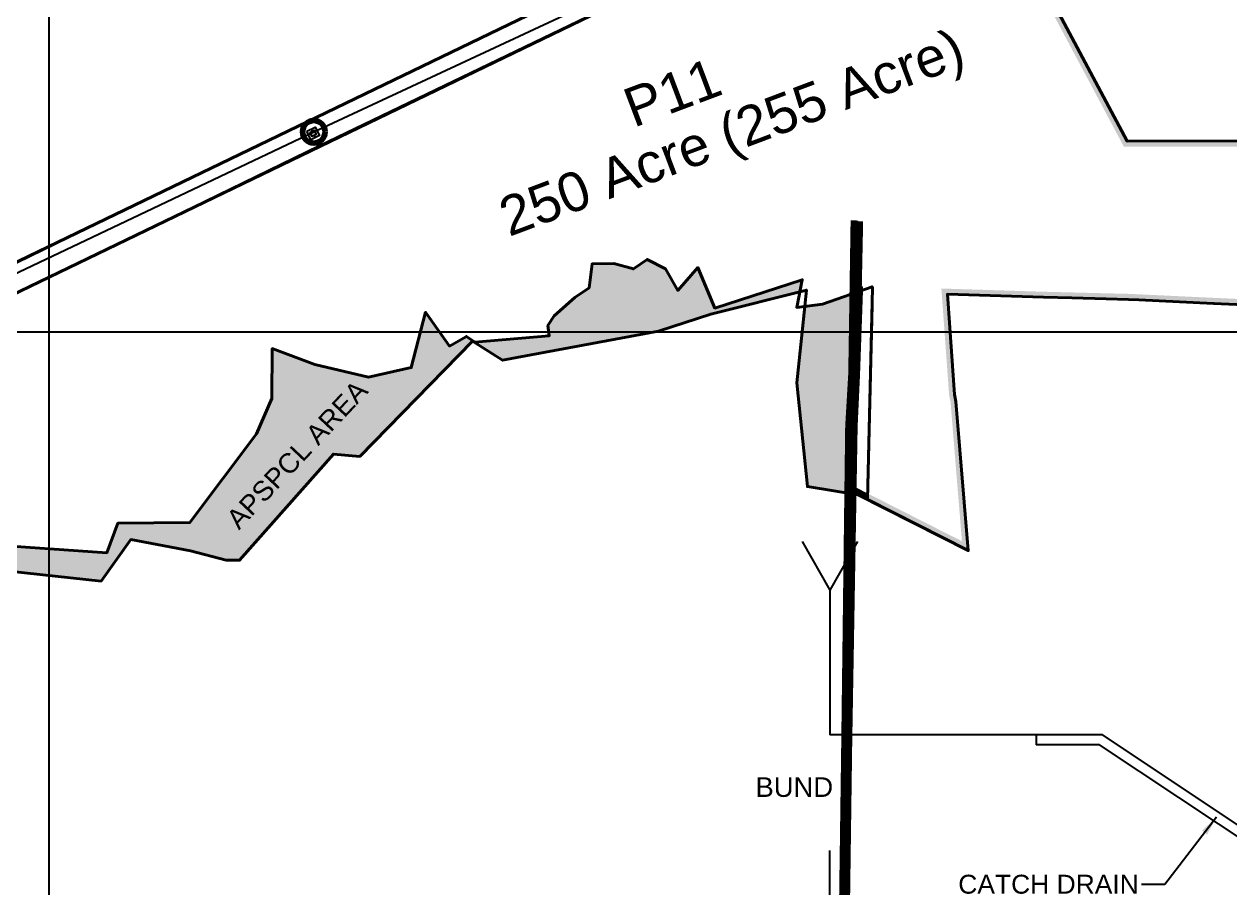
# Model space of a CAD drawing. Header units: metres. Extents: x 201400 to 215600, y 173235 to 1738400.
# Drawn here: x 207469 to 209005, y 1731791 to 1732892 of the extents above; entities that cross this region are included whole.
import ezdxf

# ---------------------------------------------------------------- set-up
doc = ezdxf.new("R2010")
doc.units = ezdxf.units.M
doc.header["$PDMODE"] = 1
doc.header["$PDSIZE"] = -10
for name, color, linetype in [('220 KV POWER LINE', 1, 'Continuous'), ('GRID LINES', 250, 'Continuous'), ('name power lines', 1, 'Continuous'), ('Names', 1, 'Continuous')]:
    doc.layers.add(name, color=color, linetype=linetype)
doc.layers.add('250Acres', color=7, linetype='Continuous', lineweight=25)
doc.layers.add('BUND', color=7, linetype='Continuous', true_color=0x3dcfff)
doc.styles.get("Standard").update_dxf_attribs({"font": 'arial.ttf', "height": 50})
doc.linetypes.add('ZIGZAG', pattern='A,0.0001,-0.2,[131,ltypeshp.shx,S=0.2,R=0,X=-0.2,Y=0],-0.4,[131,ltypeshp.shx,S=0.2,R=180,X=0.2,Y=0],-0.2', length=0.8001)
doc.dimstyles.get("Standard").update_dxf_attribs({"dimtxt": 50, "dimasz": 0.18, "dimexe": 0.18, "dimexo": 0.0625, "dimgap": 0.09, "dimtad": 0, "dimtih": 1, "dimtoh": 1, "dimdec": 4, "dimzin": 0, "dimdsep": 46, "dimtxsty": 'Standard', "dimcen": 0.09, "dimadec": 0, "dimazin": 0, "dimtfac": 1, "dimtdec": 4, "dimtofl": 0, "dimtmove": 0, "dimatfit": 3, "dimfxl": 1, "dimtolj": 1, "dimtzin": 0, "dimarcsym": 0})

# ---------------------------------------------------------------- blocks, each defined once
blk = doc.blocks.new('*D105')
at = {"layer": 'Defpoints', "color": 0, "linetype": 'Continuous', "ltscale": 50, "transparency": 16777216}
for p in [(208495.7, 1731763.3), (208495.7, 1731763.3), (211087.4, 1731763.3)]:
    blk.add_point(p, dxfattribs=at)
at = {"layer": 'name power lines', "color": 0, "linetype": 'Continuous', "lineweight": -2, "ltscale": 50, "transparency": 16777216}
for p, q in [((208495.7, 1731763.3), (208495.7, 1731838.3)), ((211087.4, 1731763.3), (211087.4, 1731838.3))]:
    blk.add_line(p, q, dxfattribs=at)
at = {"layer": 'name power lines', "color": 7, "linetype": 'Continuous', "lineweight": -2, "ltscale": 50, "transparency": 16777216}
for p, q in [((208520.7, 1731763.3), (209740.6, 1731763.3)), ((211062.4, 1731763.3), (209842.5, 1731763.3))]:
    blk.add_line(p, q, dxfattribs=at)
at = {"layer": 'name power lines', "color": 7, "linetype": 'Continuous', "ltscale": 50, "transparency": 16777216}
for points in [[(208520.7, 1731767.5), (208520.7, 1731759.2), (208495.7, 1731763.3)], [(211062.4, 1731767.5), (211062.4, 1731759.2), (211087.4, 1731763.3)]]:
    blk.add_solid(points, dxfattribs=at)
at = {"layer": 'name power lines', "color": 0, "linetype": 'Continuous', "ltscale": 50, "transparency": 16777216, "insert": (209791.5, 1731763.3), "char_height": 50, "attachment_point": 5}
blk.add_mtext('\\A1;{\\H0.6x;20.00}', dxfattribs=at)

msp = doc.modelspace()

# ---------------------------------------------------------------- hatches: boundary and pattern name
h = msp.add_hatch(color=253)
h.dxf.hatch_style = 1
h.paths.add_polyline_path([(208700.3, 1733070.1), (208692.8, 1733069.3), (208870.3, 1732736.1), (209427.5, 1732736.5), (209301.9, 1732693.9), (209268.2, 1732679.7), (209169.9, 1732612.5), (209169.6, 1732530.2), (209023.8, 1732541.5), (208985, 1732543.3), (208889.5, 1732547.8), (208876.2, 1732548.4), (208847.9, 1732549.1), (208804, 1732550.2), (208767.9, 1732551.1), (208637.7, 1732555.2), (208647.6, 1732419), (208649.4, 1732410.4), (208663.9, 1732232.9), (208543.6, 1732293.9), (208543.4, 1732286.2), (208671.9, 1732221), (208656.3, 1732411.3), (208654.6, 1732419.9), (208645.3, 1732548), (208767.7, 1732544.1), (208803.8, 1732543.2), (208847.8, 1732542.1), (208876, 1732541.4), (208889.2, 1732540.8), (208984.7, 1732536.3), (209023.4, 1732534.6), (209176.6, 1732522.6), (209176.9, 1732608.8), (209271.6, 1732673.5), (209304.4, 1732687.3), (209470, 1732743.5), (208874.5, 1732743.1)])
h.paths.add_polyline_path([(208855.8, 1732711.1), (208884.5, 1732722.7), (208875.9, 1732744), (208847.2, 1732732.4)], flags=25)
at = {"true_color": 0xd7ecd5}
h = msp.add_hatch(color=254, dxfattribs=at)
h.dxf.hatch_style = 1
h.paths.add_polyline_path([(208040.7, 1732488.4), (208032.3, 1732494.1), (208010.9, 1732481.8), (207980.3, 1732525), (207962, 1732454.4), (207907.5, 1732442.2), (207839.1, 1732458.4), (207784.9, 1732478.6), (207784.5, 1732414.8), (207764.9, 1732369.7), (207679.7, 1732256.7), (207588.2, 1732255.9), (207574.1, 1732218.2), (207415.2, 1732229.2), (207383.6, 1732218.8), (207359.2, 1732184.8), (207305.8, 1732182.6), (207333.8, 1732103.7), (207375.4, 1732100), (207390.4, 1732201), (207566.9, 1732182), (207604.6, 1732235), (207680.9, 1732220.7), (207726.2, 1732208.8), (207743.4, 1732208.6), (207862.9, 1732344), (207896.4, 1732341)])
h.paths.add_polyline_path([(208343.8, 1732522.5), (208457.4, 1732551.1), (208460.4, 1732566.3), (208349.1, 1732530.2), (208327.4, 1732582), (208301.7, 1732552.7), (208285.9, 1732580.3), (208262.8, 1732592.4), (208245.2, 1732580.2), (208220.2, 1732587), (208192.5, 1732586.5), (208188.7, 1732555.9), (208170.7, 1732543.9), (208144.2, 1732520.3), (208136.2, 1732507.9), (208138, 1732495), (208041.9, 1732486.8), (208078.5, 1732463.7), (208277, 1732500.7)])
h.paths.add_polyline_path([(208525.6, 1732549), (208486.4, 1732535.3), (208463.5, 1732532.3), (208453.3, 1732434.8), (208466.9, 1732302.5), (208519, 1732294.2), (208520.1, 1732379), (208524, 1732446)])
h = msp.add_hatch(color=253)
h.dxf.hatch_style = 1
h.paths.add_polyline_path([(208524.7, 1732303.5), (208524.6, 1732296), (208543.4, 1732286.2), (208543.6, 1732293.9)])
at = {"layer": 'name power lines', "linetype": 'Continuous', "ltscale": 190}
h = msp.add_hatch(color=1, dxfattribs=at)
h.paths.add_polyline_path([(208520, 1733085.4), (208525.4, 1733088), (208528, 1733082.6), (208522.6, 1733080)])
h.paths.add_polyline_path([(208186, 1732924.4), (208191.4, 1732927), (208194, 1732921.6), (208188.6, 1732919)])
h.paths.add_polyline_path([(207833, 1732754.4), (207838.4, 1732757), (207841, 1732751.6), (207835.6, 1732749)])
h.paths.add_polyline_path([(207429, 1732557.4), (207434.4, 1732560), (207437, 1732554.6), (207431.6, 1732552)])
h.paths.add_polyline_path([(207143, 1732420.4), (207148.4, 1732423), (207151, 1732417.6), (207145.6, 1732415)])
h.paths.add_polyline_path([(206861, 1732284.4), (206866.4, 1732287), (206869, 1732281.6), (206863.6, 1732279)])
h.paths.add_polyline_path([(206520, 1732122.4), (206525.4, 1732125), (206528, 1732119.6), (206522.6, 1732117)])
h.paths.add_polyline_path([(206095, 1731922.4), (206100.4, 1731925), (206103, 1731919.6), (206097.6, 1731917)])
h.paths.add_polyline_path([(205727, 1731742.4), (205732.4, 1731745), (205735, 1731739.6), (205729.6, 1731737)])
h.paths.add_polyline_path([(205404, 1731593.4), (205409.4, 1731596), (205412, 1731590.6), (205406.6, 1731588)])

# ---------------------------------------------------------------- linework, layer by layer
at = {"color": 1, "linetype": 'Continuous', "ltscale": 50}
for p, q in [((207834.8, 1732757.5), (207835.7, 1732755.7)), ((207838.3, 1732750.3), (207839.2, 1732748.5))]:
    msp.add_line(p, q, dxfattribs=at)
at = {"color": 0}
for p, q in [((208460.4, 1732232.6), (208495.7, 1732170.6)), ((208531, 1732232.6), (208495.7, 1732170.6)), ((208495.7, 1732170.6), (208495.7, 1731986))]:
    msp.add_line(p, q, dxfattribs=at)
at = {"color": 0, "linetype": 'Continuous', "ltscale": 190}
for p, q in [((208843, 1731986), (208758.7, 1731986)), ((208758.7, 1731986), (208758.7, 1731973.3)), ((209070.9, 1731834.1), (208843, 1731986)), ((208839.2, 1731973.3), (208758.7, 1731973.3)), ((209067, 1731821.5), (208839.2, 1731973.3))]:
    msp.add_line(p, q, dxfattribs=at)
at = {"color": 1, "linetype": 'Continuous', "ltscale": 50, "elevation": 298.7}
msp.add_lwpolyline([(207207.3, 1732467.3), (207425.4, 1732571.8), (207829.4, 1732768.7), (208182.4, 1732938.8), (208516.4, 1733099.8), (208854.4, 1733263.8), (209190.4, 1733424.7), (209454.3, 1733554.3)], dxfattribs=at)
at = {"color": 1, "linetype": 'Continuous', "ltscale": 50}
for points in [[(209465.1, 1733520.7), (209205.6, 1733393.3), (208869.6, 1733232.2), (208531.6, 1733068.2), (208197.6, 1732907.2), (207844.6, 1732737.3), (207440.6, 1732540.2), (207217.1, 1732433.2)], [(207829, 1732755.8), (207839.8, 1732761), (207845, 1732750.2), (207834.1, 1732745), (207829, 1732755.8)], [(207833, 1732754.4), (207838.4, 1732757), (207841, 1732751.6), (207835.6, 1732749), (207833, 1732754.4)]]:
    msp.add_lwpolyline(points, dxfattribs=at)
at = {"color": 5, "flags": 128}
msp.add_lwpolyline([(208549.8, 1732551.7), (208549.8, 1732552.8)], dxfattribs=at)
at = {"color": 2}
msp.add_point((208889, 1732540), dxfattribs=at)
at = {"color": 6}
msp.add_point((208889, 1732540), dxfattribs=at)
at = {"color": 5}
msp.add_point((208984, 1732536), dxfattribs=at)
at = {"color": 3}
msp.add_point((208984.7, 1732536.3), dxfattribs=at)
at = {"layer": '220 KV POWER LINE', "linetype": 'ZIGZAG', "ltscale": 50}
for points, elevation in [([(207838.1, 1732755), (208187, 1732918)], 287.1), ([(207838.1, 1732755), (208187, 1732918)], 287.1), ([(206868, 1732293), (207151, 1732424), (207436, 1732564), (207838, 1732755)], 288.7), ([(206868, 1732293), (207151, 1732424), (207436, 1732564), (207838, 1732755)], 288.7)]:
    msp.add_lwpolyline(points, dxfattribs=dict(at, elevation=elevation))
at = {"layer": '220 KV POWER LINE', "linetype": 'ZIGZAG', "lineweight": 140, "ltscale": 25}
msp.add_circle((207838, 1732755, 288.7), 14.4, dxfattribs=at)
msp.add_circle((207838, 1732755, 288.7), 14.4, dxfattribs=at)
at = {"layer": '250Acres', "color": 5, "lineweight": 40, "flags": 128}
for points in [[(209875.9, 1733210.6), (209887.2, 1733198.5), (209849.9, 1733014.7), (209908.7, 1733028.6), (209964.1, 1733025.9), (210001.7, 1732984), (210013.6, 1732946.3), (210000.8, 1732855), (209945.3, 1732857), (209862.4, 1732863.6), (209819.2, 1732866.4), (209815.7, 1732845), (209812.2, 1732843.8), (209650.7, 1732789.9), (209637.7, 1732785.6), (209485.7, 1732748.8), (209471.2, 1732743.9), (209470, 1732743.5), (208874.5, 1732743.1)], [(209470, 1732743.5), (208874.5, 1732743.1), (208700.3, 1733070.1), (208711.1, 1733071.2), (208760.5, 1733076.3), (208902.8, 1733131), (209046.3, 1733186.1)], [(207216.7, 1732433), (208424.7, 1733016.7), (208457.8, 1733032.7), (208548, 1733048.5), (208583.5, 1733054.8), (208629.6, 1733062.9), (208700.3, 1733070.1), (208874.5, 1732743.1), (209470, 1732743.5)], [(208874.5, 1732743.1), (208700.3, 1733070.1), (208629.6, 1733062.9), (208584.8, 1733055), (208548, 1733048.5), (208457.8, 1733032.7), (208424.7, 1733016.7), (207216.7, 1732433), (207333.8, 1732103.7)], [(209023.4, 1732534.6), (208984.7, 1732536.3), (208984.7, 1732536.3), (208889.2, 1732540.8), (208876, 1732541.4), (208847.8, 1732542.1), (208803.8, 1732543.2), (208767.7, 1732544.1), (208645.3, 1732548), (208654.6, 1732419.9), (208656.3, 1732411.3), (208671.9, 1732221), (208543.4, 1732286.2), (208549.9, 1732556), (208549.4, 1732557.4), (208486.4, 1732535.3), (208453.4, 1732531.1), (208460.4, 1732566.3), (208349.1, 1732530.2), (208327.4, 1732582), (208301.7, 1732552.7), (208285.9, 1732580.3), (208262.8, 1732592.4), (208245.2, 1732580.2), (208220.2, 1732587), (208192.5, 1732586.5), (208188.7, 1732555.9), (208170.7, 1732543.9), (208144.2, 1732520.3), (208136.2, 1732507.9), (208138, 1732495), (208043, 1732486.9), (208032.3, 1732494.1), (208010.9, 1732481.8), (207980.3, 1732525), (207962, 1732454.4), (207907.5, 1732442.2), (207839.1, 1732458.4), (207784.9, 1732478.6), (207784.5, 1732414.8), (207764.9, 1732369.7), (207679.7, 1732256.7), (207588.2, 1732255.9), (207574.1, 1732218.2), (207415.2, 1732229.2)], [(207390.4, 1732201), (207566.9, 1732182), (207604.6, 1732235), (207680.9, 1732220.7), (207726.2, 1732208.8), (207743.4, 1732208.6), (207862.9, 1732344), (207896.4, 1732341), (208040.1, 1732487.9), (208078.5, 1732463.7), (208277, 1732500.7), (208343.8, 1732522.5), (208465.6, 1732553.2), (208453.3, 1732434.8), (208466.9, 1732302.5), (208531.6, 1732292.2), (208671.9, 1732221), (208656.3, 1732411.3), (208654.6, 1732419.9), (208645.3, 1732548), (208767.7, 1732544.1), (208803.8, 1732543.2), (208847.8, 1732542.1), (208876, 1732541.4), (208889.2, 1732540.8), (208984.7, 1732536.3)]]:
    msp.add_lwpolyline(points, dxfattribs=at)
msp.add_lwpolyline([(208331, 1733010.4), (208285.6, 1733002.4), (208218.6, 1732998.1), (208142.4, 1732993.1), (207907.6, 1732985.9), (207659, 1732977.9), (207458.2, 1732966.8), (207283.3, 1732963.7), (207182.3, 1732970.4), (207080.5, 1732977.1), (207021.6, 1732981.1), (207204.8, 1732466.3)], close=True, dxfattribs=at)
at = {"layer": '250Acres', "color": 254, "lineweight": 40, "true_color": 0xd7ecd5, "flags": 128}
msp.add_lwpolyline([(208463.5, 1732532.3), (208453.3, 1732434.8), (208466.9, 1732302.5), (208531.6, 1732292.2), (208671.9, 1732221), (208656.3, 1732411.3), (208654.6, 1732419.9), (208645.3, 1732548), (208767.7, 1732544.1), (208803.8, 1732543.2), (208847.8, 1732542.1), (208876, 1732541.4), (208889.2, 1732540.8), (208984.7, 1732536.3)], dxfattribs=at)
at = {"layer": '250Acres', "color": 5, "lineweight": 40, "elevation": 292, "flags": 128}
msp.add_lwpolyline([(208543.4, 1732286.2), (208549.4, 1732534.1)], dxfattribs=at)
msp.add_lwpolyline([(208543.4, 1732286.2), (208549.4, 1732534.1)], dxfattribs=at)
at = {"layer": 'BUND', "const_width": 10}
for points, elevation in [([(208509.9, 1731597), (208515, 1731970), (208520.1, 1732379), (208524, 1732446), (208527, 1732642)], 291.9), ([(208509.9, 1731597), (208515, 1731970), (208520.1, 1732379), (208524, 1732446), (208527, 1732642)], 291.9), ([(208533, 1732641), (208529, 1732445), (208526, 1732380), (208519, 1731971), (208516, 1731751), (208516, 1731742), (208516, 1731598)], 292.4), ([(208533, 1732641), (208529, 1732445), (208526, 1732380), (208519, 1731971), (208516, 1731751), (208516, 1731742), (208516, 1731598)], 292.4), ([(208509.9, 1731597), (208515, 1731970), (208520.1, 1732379), (208524, 1732446), (208527, 1732557.5)], 291.9), ([(208533, 1732558), (208529, 1732445), (208526, 1732380), (208519, 1731971), (208516, 1731751), (208516, 1731742), (208516, 1731598)], 292.4)]:
    msp.add_lwpolyline(points, dxfattribs=dict(at, elevation=elevation))
at = {"layer": 'GRID LINES', "color": 9, "linetype": 'Continuous'}
for p, q in [((207500, 1738300), (207500, 1730460)), ((207500, 1738300), (207500, 1730460)), ((201500, 1732500), (212933.1, 1732500))]:
    msp.add_line(p, q, dxfattribs=at)
at = {"layer": 'name power lines', "color": 0, "linetype": 'Continuous', "ltscale": 190}
msp.add_line((208758.7, 1731986), (208495.7, 1731986), dxfattribs=at)

# ---------------------------------------------------------------- texts
at = {"layer": '250Acres', "linetype": 'Continuous', "lineweight": 40, "ltscale": 50}
for s, height, rotation, p in [('250 Acre (255 Acre)', 50, 20.6692, (208086.7, 1732620.9)), ('P11', 50, 20.6692, (208245.5, 1732760)), ('APSPCL AREA', 25, 46.7865, (207742.5, 1732246.5))]:
    msp.add_text(s, height=height, rotation=rotation, dxfattribs=at).set_placement(p)
at = {"layer": 'BUND'}
msp.add_text('BUND', height=25, dxfattribs=at).set_placement((208400.8, 1731906.8, -286.2))
msp.add_text('BUND', height=25, dxfattribs=at).set_placement((208400.8, 1731906.8, -286.2))
msp.add_text('BUND', height=25, dxfattribs=at).set_placement((208400.8, 1731906.8, -286.2))
at = {"layer": 'Names', "color": 0, "linetype": 'Continuous', "ltscale": 50}
msp.add_text('CATCH DRAIN', height=24.107, dxfattribs=at).set_placement((208659.2, 1731783.4))

# ---------------------------------------------------------------- dimensions: what is measured, and where the dimension line sits
at = {"layer": 'name power lines', "color": 0, "linetype": 'Continuous', "ltscale": 50}
dim = msp.add_aligned_dim(p1=(211087.4, 1731763.3), p2=(208495.7, 1731763.3), distance=0, text='{\\H0.6x;20.00}', dimstyle='Standard', override={"dimtxt": 142, "dimasz": 25, "dimexe": 75, "dimexo": 0, "dimdec": 0, "dimclrd": 7, "dimtmove": 2, "dimfxl": 75, "dimfxlon": 1}, dxfattribs=at)
dim.commit()
dim.dimension.update_dxf_attribs({"geometry": '*D105', "text_midpoint": (209791.5, 1731763.3)})

# ---------------------------------------------------------------- leaders
msp.add_leader([(208988.3, 1731881.1), (208922.6, 1731795.1), (208892.9, 1731795.1)], dimstyle='Standard', override={"dimtxt": 142, "dimasz": 25, "dimexe": 75, "dimexo": 0, "dimdec": 0, "dimclrd": 7, "dimtmove": 2, "dimfxl": 75, "dimfxlon": 1}, dxfattribs=at)

doc.saveas('drawing.dxf')
